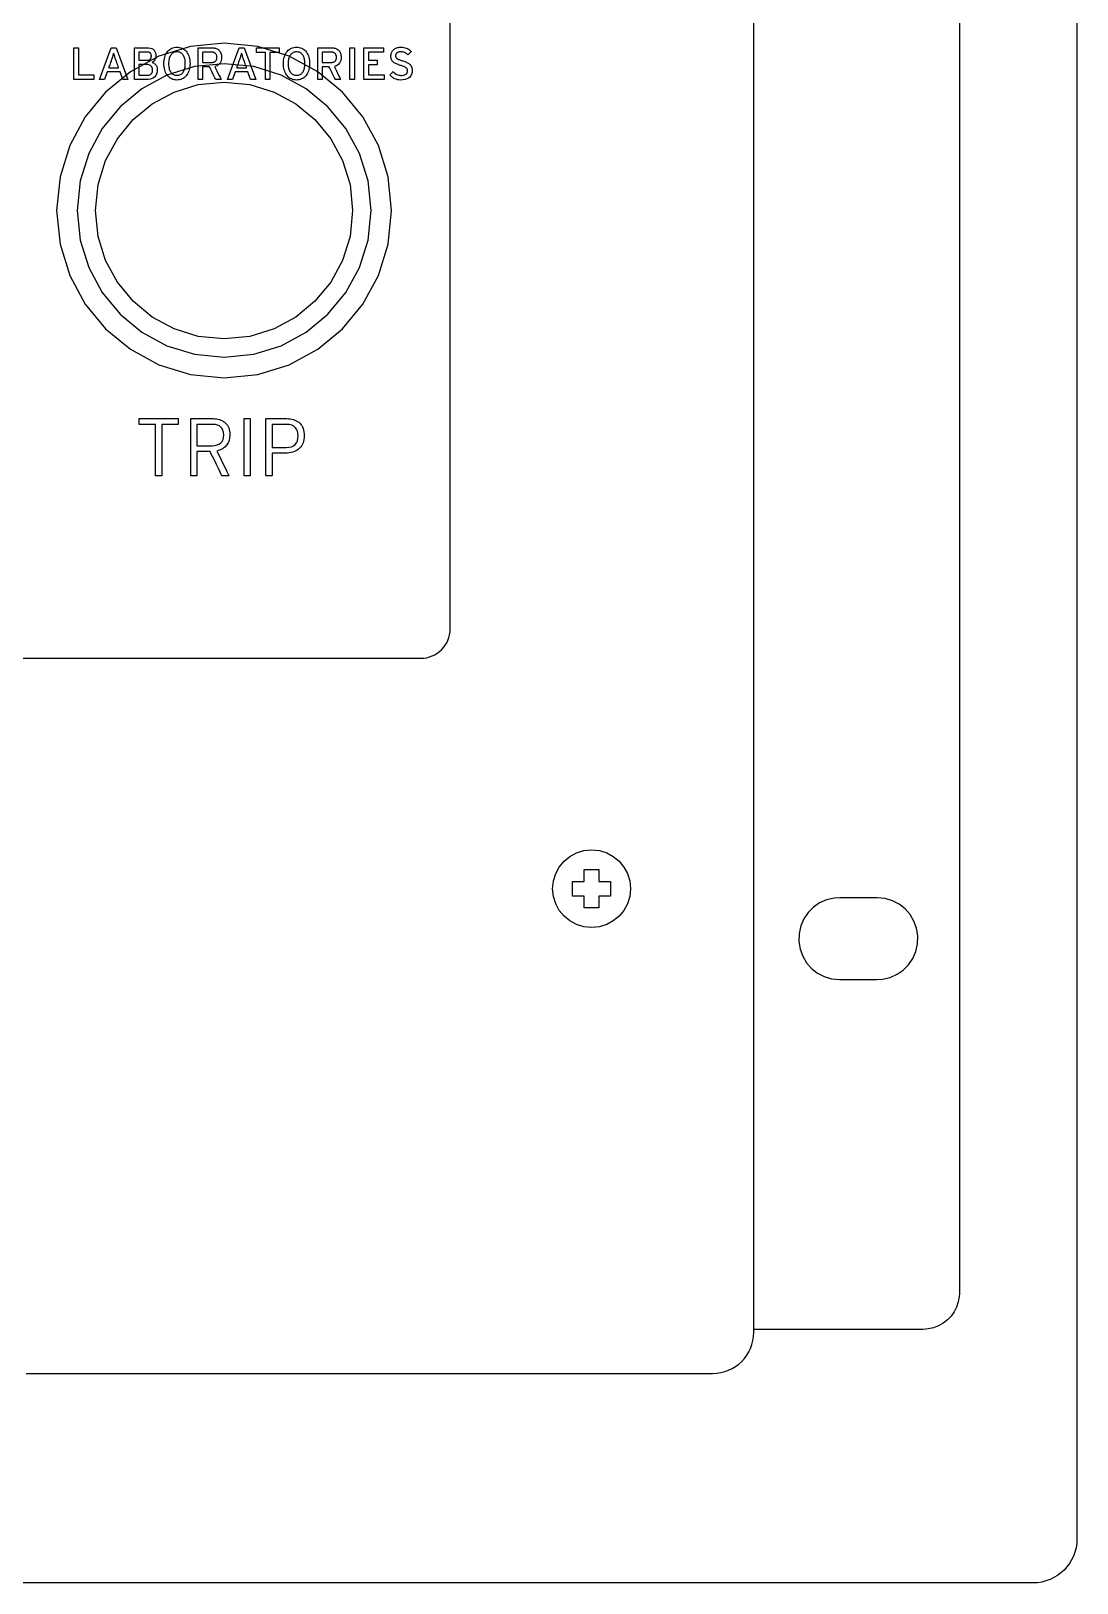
# Model space of a CAD drawing. Extents: x 1 to 47.7, y 0.2 to 35.
# Drawn here: x 18.44 to 22, y 5.85 to 11.14 of the extents above; entities that cross this region are included whole.
import ezdxf

# ---------------------------------------------------------------- set-up
doc = ezdxf.new("R2010")
doc.units = 0
doc.header["$MEASUREMENT"] = 0
for name, color, linetype in [('3_1__HORIZONTAL_RACK_MOUNT', 7, 'CONTINUOUS'), ('3_2__HORIZONTAL_PANEL_MOUN', 7, 'CONTINUOUS'), ('4_1__5U__UP_TO_TWO_IO_BOAR', 7, 'CONTINUOUS'), ('5_1___24__TARGET_LEDS___12', 7, 'CONTINUOUS'), ('8_0_____DWG', 7, 'CONTINUOUS')]:
    doc.layers.add(name, color=color, linetype=linetype)

msp = doc.modelspace()

# ---------------------------------------------------------------- linework, layer by layer
at = {"layer": '3_1__HORIZONTAL_RACK_MOUNT'}
for points in [[(18.4242, 6.5636), (18.4957, 6.5636), (18.5664, 6.5636), (18.6362, 6.5636), (18.7052, 6.5636), (18.7732, 6.5636), (18.8403, 6.5636), (18.9065, 6.5636), (18.9717, 6.5636), (19.036, 6.5636), (19.0993, 6.5636), (19.1616, 6.5636), (19.223, 6.5636), (19.2833, 6.5636), (19.3426, 6.5636), (19.4009, 6.5636), (19.4582, 6.5636), (19.5144, 6.5636), (19.5695, 6.5636), (19.6236, 6.5636), (19.6766, 6.5636), (19.7284, 6.5636), (19.7792, 6.5636), (19.8288, 6.5636), (19.8773, 6.5636), (19.9246, 6.5636), (19.9708, 6.5636), (20.0158, 6.5636), (20.0596, 6.5636), (20.1022, 6.5636), (20.1436, 6.5636), (20.1837, 6.5636), (20.2227, 6.5636), (20.2603, 6.5636), (20.2967, 6.5636), (20.3319, 6.5636), (20.3657, 6.5636), (20.3983, 6.5636), (20.4295, 6.5636), (20.4594, 6.5636), (20.488, 6.5636), (20.5152, 6.5636), (20.541, 6.5636), (20.5655, 6.5636), (20.5886, 6.5636), (20.6103, 6.5636), (20.6306, 6.5636), (20.6494, 6.5636), (20.6668, 6.5636), (20.6828, 6.5636), (20.6973, 6.5636), (20.7103, 6.5636), (20.7219, 6.5636), (20.7319, 6.5636), (20.7404, 6.5636), (20.7475, 6.5636), (20.7529, 6.5636), (20.7569, 6.5636), (20.7592, 6.5636), (20.76, 6.5636), (20.76, 6.5636), (20.7743, 6.5643), (20.7882, 6.5664), (20.8016, 6.5699), (20.8145, 6.5746), (20.8267, 6.5805), (20.8383, 6.5875), (20.849, 6.5955), (20.859, 6.6046), (20.868, 6.6145), (20.8761, 6.6253), (20.8831, 6.6368), (20.889, 6.6491), (20.8937, 6.6619), (20.8972, 6.6753), (20.8993, 6.6892), (20.9, 6.7035), (20.9, 6.7039), (20.9, 6.7051), (20.9, 6.707), (20.9, 6.7097), (20.9, 6.7131), (20.9, 6.7172), (20.9, 6.7221), (20.9, 6.7278), (20.9, 6.7341), (20.9, 6.7412), (20.9, 6.749), (20.9, 6.7574), (20.9, 6.7666), (20.9, 6.7765), (20.9, 6.7871), (20.9, 6.7983), (20.9, 6.8103), (20.9, 6.8229), (20.9, 6.8361), (20.9, 6.85), (20.9, 6.8646), (20.9, 6.8798), (20.9, 6.8957), (20.9, 6.9122), (20.9, 6.9293), (20.9, 6.947), (20.9, 6.9654), (20.9, 6.9844), (20.9, 7.0039), (20.9, 7.0241), (20.9, 7.0449), (20.9, 7.0662), (20.9, 7.0881), (20.9, 7.1106), (20.9, 7.1337), (20.9, 7.1573), (20.9, 7.1815), (20.9, 7.2062), (20.9, 7.2573), (20.9, 7.3105), (20.9, 7.3658), (20.9, 7.4231), (20.9, 7.4824), (20.9, 7.5437), (20.9, 7.6068), (20.9, 7.6717), (20.9, 7.7385), (20.9, 7.8069), (20.9, 7.8771), (20.9, 7.9489), (20.9, 8.0223), (20.9, 8.0972), (20.9, 8.1737), (20.9, 8.2516), (20.9, 8.3309), (20.9, 8.4115), (20.9, 8.4935), (20.9, 8.5767), (20.9, 8.6611), (20.9, 8.7466), (20.9, 8.8333), (20.9, 8.9211), (20.9, 9.0098), (20.9, 9.0996), (20.9, 9.1902), (20.9, 9.2817), (20.9, 9.374), (20.9, 9.4671), (20.9, 9.561), (20.9, 9.6555), (20.9, 9.7506), (20.9, 9.9426), (20.9, 10.1364), (20.9, 10.3319), (20.9, 10.5285), (20.9, 10.9236), (20.9, 11.3187)], [(21.6, 11.2106), (21.6, 10.9236), (21.6, 10.6365), (21.6, 10.3508), (21.6, 10.0676), (21.6, 9.7881), (21.6, 9.6502), (21.6, 9.5137), (21.6, 9.3788), (21.6, 9.2456), (21.6, 9.1144), (21.6, 8.9851), (21.6, 8.8581), (21.6, 8.7335), (21.6, 8.6113), (21.6, 8.4919), (21.6, 8.3753), (21.6, 8.2617), (21.6, 8.1512), (21.6, 8.0441), (21.6, 7.9404), (21.6, 7.8404), (21.6, 7.7441), (21.6, 7.6518), (21.6, 7.5636), (21.6, 7.4796), (21.6, 7.4393), (21.6, 7.4001), (21.6, 7.3621), (21.6, 7.3252), (21.6, 7.2894), (21.6, 7.2549), (21.6, 7.2217), (21.6, 7.1896), (21.6, 7.1588), (21.6, 7.1293), (21.6, 7.1011), (21.6, 7.0743), (21.6, 7.0487), (21.6, 7.0245), (21.6, 7.0018), (21.6, 6.9804), (21.6, 6.9604), (21.6, 6.9419), (21.6, 6.9248), (21.6, 6.9092), (21.6, 6.8951), (21.6, 6.8825), (21.6, 6.8715), (21.6, 6.862), (21.6, 6.8541), (21.6, 6.8478), (21.6, 6.8431), (21.6, 6.84), (21.6, 6.8353), (21.5994, 6.8258), (21.5961, 6.8073), (21.5902, 6.7899), (21.5819, 6.7737), (21.5715, 6.759), (21.5591, 6.746), (21.5449, 6.7349), (21.5292, 6.7259), (21.5122, 6.7192), (21.4941, 6.715), (21.475, 6.7136), (21.475, 6.7136), (21.4741, 6.7136), (21.4713, 6.7136), (21.4669, 6.7136), (21.4608, 6.7136), (21.4532, 6.7136), (21.4441, 6.7136), (21.4337, 6.7136), (21.422, 6.7136), (21.3951, 6.7136), (21.3642, 6.7136), (21.3299, 6.7136), (21.2931, 6.7136), (21.2544, 6.7136), (21.2144, 6.7136), (21.1339, 6.7136), (21.0947, 6.7136), (21.0571, 6.7136), (21.022, 6.7136), (20.9899, 6.7136), (20.9616, 6.7136), (20.949, 6.7136), (20.9378, 6.7136), (20.9278, 6.7136), (20.9192, 6.7136), (20.912, 6.7136), (20.9065, 6.7136), (20.9026, 6.7136), (20.9004, 6.7136), (20.9001, 6.7136), (20.9, 6.7137), (20.9, 6.7151), (20.9, 6.7182), (20.9, 6.7231), (20.9, 6.7296), (20.9, 6.7377), (20.9, 6.7475), (20.9, 6.7589), (20.9, 6.7718), (20.9, 6.7863), (20.9, 6.8024), (20.9, 6.82), (20.9, 6.8391), (20.9, 6.8597), (20.9, 6.8817), (20.9, 6.9052), (20.9, 6.9302), (20.9, 6.9565), (20.9, 6.9842), (20.9, 7.0132), (20.9, 7.0436), (20.9, 7.0754), (20.9, 7.1084), (20.9, 7.1427), (20.9, 7.1782), (20.9, 7.215), (20.9, 7.2531), (20.9, 7.2923), (20.9, 7.3327), (20.9, 7.3743), (20.9, 7.4608), (20.9, 7.5517), (20.9, 7.6468), (20.9, 7.746), (20.9, 7.8491), (20.9, 7.956), (20.9, 8.0664), (20.9, 8.1802), (20.9, 8.2973), (20.9, 8.4175), (20.9, 8.5406), (20.9, 8.6664), (20.9, 8.7949), (20.9, 8.9258), (20.9, 9.059), (20.9, 9.1943), (20.9, 9.3315), (20.9, 9.4706), (20.9, 9.6112), (20.9, 9.7534), (20.9, 9.8968), (20.9, 10.0414), (20.9, 10.3333), (20.9, 10.6278), (20.9, 10.9236), (20.9, 11.2194)]]:
    msp.add_lwpolyline(points, dxfattribs=at)
msp.add_lwpolyline([(21.32, 8.1834), (21.3149, 8.1834), (21.3014, 8.1834), (21.2822, 8.1834), (21.2599, 8.1834), (21.2371, 8.1834), (21.2165, 8.1834), (21.2008, 8.1834), (21.1926, 8.1834), (21.1739, 8.1822), (21.1481, 8.1763), (21.1243, 8.1659), (21.1032, 8.1513), (21.0851, 8.1332), (21.0706, 8.1121), (21.0601, 8.0883), (21.0542, 8.0625), (21.0533, 8.0353), (21.0576, 8.0089), (21.0666, 7.9844), (21.0798, 7.9623), (21.0968, 7.9432), (21.117, 7.9274), (21.1399, 7.9155), (21.1651, 7.908), (21.192, 7.9054), (21.1971, 7.9054), (21.2106, 7.9054), (21.2298, 7.9054), (21.2522, 7.9054), (21.275, 7.9054), (21.2955, 7.9054), (21.3112, 7.9054), (21.3194, 7.9054), (21.3381, 7.9066), (21.364, 7.9125), (21.3877, 7.923), (21.4088, 7.9375), (21.4269, 7.9556), (21.4415, 7.9767), (21.4519, 8.0005), (21.4579, 8.0263), (21.4587, 8.0535), (21.4544, 8.0799), (21.4454, 8.1044), (21.4322, 8.1265), (21.4152, 8.1457), (21.3951, 8.1614), (21.3721, 8.1733), (21.3469, 8.1808)], close=True, dxfattribs=at)
at = {"layer": '3_2__HORIZONTAL_PANEL_MOUN'}
msp.add_lwpolyline([(22, 11.3861), (22, 10.925), (22, 10.4639), (22, 10.2345), (22, 10.0064), (22, 9.893), (22, 9.7801), (22, 9.6678), (22, 9.5561), (22, 9.4451), (22, 9.3348), (22, 9.2253), (22, 9.1166), (22, 9.0089), (22, 8.9021), (22, 8.7963), (22, 8.6916), (22, 8.588), (22, 8.4856), (22, 8.3844), (22, 8.2846), (22, 8.186), (22, 8.0889), (22, 7.9933), (22, 7.8992), (22, 7.8067), (22, 7.7157), (22, 7.6265), (22, 7.5391), (22, 7.4534), (22, 7.3696), (22, 7.3284), (22, 7.2877), (22, 7.2475), (22, 7.2078), (22, 7.1686), (22, 7.1299), (22, 7.0918), (22, 7.0541), (22, 7.017), (22, 6.9805), (22, 6.9445), (22, 6.909), (22, 6.8741), (22, 6.8398), (22, 6.8061), (22, 6.7729), (22, 6.7404), (22, 6.7084), (22, 6.677), (22, 6.6463), (22, 6.6162), (22, 6.5867), (22, 6.5578), (22, 6.5296), (22, 6.502), (22, 6.4751), (22, 6.4488), (22, 6.4233), (22, 6.3983), (22, 6.3741), (22, 6.3506), (22, 6.3277), (22, 6.3056), (22, 6.2842), (22, 6.2635), (22, 6.2435), (22, 6.2243), (22, 6.2057), (22, 6.188), (22, 6.171), (22, 6.1547), (22, 6.1393), (22, 6.1246), (22, 6.1106), (22, 6.0975), (22, 6.0852), (22, 6.0736), (22, 6.0629), (22, 6.053), (22, 6.0439), (22, 6.0357), (22, 6.0283), (22, 6.0217), (22, 6.016), (22, 6.0111), (22, 6.0072), (22, 6.004), (22, 6.0018), (22, 6.0005), (22, 6), (22, 6), (21.9992, 5.9847), (21.997, 5.9698), (21.9933, 5.9554), (21.9882, 5.9416), (21.9819, 5.9285), (21.9744, 5.9161), (21.9657, 5.9046), (21.9561, 5.8939), (21.9454, 5.8843), (21.9339, 5.8756), (21.9215, 5.8681), (21.9084, 5.8618), (21.8946, 5.8567), (21.8802, 5.8531), (21.8653, 5.8508), (21.85, 5.85), (21.8491, 5.85), (21.8465, 5.85), (21.842, 5.85), (21.8359, 5.85), (21.828, 5.85), (21.8184, 5.85), (21.8071, 5.85), (21.7941, 5.85), (21.7794, 5.85), (21.7631, 5.85), (21.7451, 5.85), (21.7255, 5.85), (21.7043, 5.85), (21.6814, 5.85), (21.657, 5.85), (21.631, 5.85), (21.6035, 5.85), (21.5743, 5.85), (21.5437, 5.85), (21.5115, 5.85), (21.4779, 5.85), (21.4427, 5.85), (21.4061, 5.85), (21.368, 5.85), (21.3284, 5.85), (21.2874, 5.85), (21.245, 5.85), (21.2012, 5.85), (21.156, 5.85), (21.1094, 5.85), (21.0614, 5.85), (21.0121, 5.85), (20.9615, 5.85), (20.9095, 5.85), (20.8562, 5.85), (20.8016, 5.85), (20.7457, 5.85), (20.6886, 5.85), (20.6302, 5.85), (20.5706, 5.85), (20.5097, 5.85), (20.4476, 5.85), (20.3843, 5.85), (20.3199, 5.85), (20.2542, 5.85), (20.1874, 5.85), (20.1195, 5.85), (20.0504, 5.85), (19.9803, 5.85), (19.909, 5.85), (19.8366, 5.85), (19.7632, 5.85), (19.6887, 5.85), (19.6131, 5.85), (19.5365, 5.85), (19.4589, 5.85), (19.3803, 5.85), (19.3007, 5.85), (19.2201, 5.85), (19.1386, 5.85), (19.0561, 5.85), (18.9727, 5.85), (18.8884, 5.85), (18.8031, 5.85), (18.717, 5.85), (18.63, 5.85), (18.5421, 5.85), (18.4534, 5.85), (18.3638, 5.85)], dxfattribs=at)
at = {"layer": '4_1__5U__UP_TO_TWO_IO_BOAR'}
for points in [[(18.5863, 10.9705), (18.5863, 11.079), (18.6021, 11.079), (18.6021, 10.9864), (18.6545, 10.9864), (18.6545, 10.9705), (18.5863, 10.9705)], [(18.7522, 10.9705), (18.7431, 10.9963), (18.6996, 10.9963), (18.6906, 10.9705), (18.6737, 10.9705), (18.7128, 11.079), (18.73, 11.079), (18.7696, 10.9705), (18.7522, 10.9705)], [(19.1877, 10.9705), (19.1786, 10.9963), (19.1351, 10.9963), (19.1261, 10.9705), (19.1092, 10.9705), (19.1483, 11.079), (19.1656, 11.079), (19.2051, 10.9705), (19.1877, 10.9705)], [(19.2535, 11.0631), (19.2535, 10.9705), (19.2377, 10.9705), (19.2377, 11.0631), (19.2071, 11.0631), (19.2071, 11.079), (19.2842, 11.079), (19.2842, 11.0631), (19.2535, 11.0631)], [(19.5257, 10.9705), (19.5257, 11.079), (19.5414, 11.079), (19.5414, 10.9705), (19.5257, 10.9705)], [(19.5726, 10.9705), (19.5726, 11.079), (19.6404, 11.079), (19.6404, 11.0633), (19.5884, 11.0633), (19.5884, 11.0363), (19.6186, 11.0363), (19.6186, 11.0206), (19.5884, 11.0206), (19.5884, 10.9862), (19.6426, 10.9862), (19.6426, 10.9705), (19.5726, 10.9705)]]:
    msp.add_lwpolyline(points, dxfattribs=at)
for points in [[(18.7294, 11.0358), (18.7282, 11.0394), (18.727, 11.0428), (18.7259, 11.0461), (18.7249, 11.0492), (18.7239, 11.0522), (18.723, 11.055), (18.7221, 11.0577), (18.7213, 11.0603), (18.7206, 11.0588), (18.7198, 11.0562), (18.719, 11.0534), (18.7181, 11.0505), (18.7171, 11.0474), (18.716, 11.0441), (18.7149, 11.0407), (18.7137, 11.0371), (18.7131, 11.0353), (18.7124, 11.0332), (18.7112, 11.0297), (18.7097, 11.0255), (18.7081, 11.021), (18.7066, 11.0167), (18.7054, 11.0133), (18.7047, 11.0112), (18.7048, 11.0108), (18.7072, 11.0108), (18.7115, 11.0108), (18.7171, 11.0108), (18.7232, 11.0108), (18.729, 11.0108), (18.7339, 11.0108), (18.7372, 11.0108), (18.7381, 11.0108), (18.7376, 11.0122), (18.7365, 11.0152), (18.7351, 11.0192), (18.7336, 11.0238), (18.732, 11.0282), (18.7307, 11.0321), (18.7297, 11.0348)], [(18.8699, 11.0038), (18.8693, 10.9965), (18.8677, 10.9901), (18.8652, 10.9845), (18.8618, 10.9799), (18.8574, 10.9763), (18.852, 10.9735), (18.8456, 10.9716), (18.8384, 10.9706), (18.8336, 10.9705), (18.8307, 10.9705), (18.8256, 10.9705), (18.819, 10.9705), (18.8118, 10.9705), (18.8047, 10.9705), (18.7985, 10.9705), (18.7941, 10.9705), (18.7921, 10.9705), (18.7921, 10.9738), (18.7921, 10.984), (18.7921, 10.9993), (18.7921, 11.0174), (18.7921, 11.0363), (18.7921, 11.054), (18.7921, 11.0683), (18.7921, 11.0772), (18.7923, 11.079), (18.7949, 11.079), (18.8, 11.079), (18.8067, 11.079), (18.8142, 11.079), (18.8216, 11.079), (18.8281, 11.079), (18.8329, 11.079), (18.8353, 11.079), (18.8405, 11.0788), (18.8463, 11.0778), (18.8514, 11.076), (18.8557, 11.0735), (18.8593, 11.0702), (18.862, 11.0661), (18.864, 11.0613), (18.8651, 11.0557), (18.8655, 11.0504), (18.8654, 11.0486), (18.8653, 11.0468), (18.865, 11.0451), (18.8646, 11.0435), (18.8641, 11.042), (18.8635, 11.0405), (18.8628, 11.0391), (18.8621, 11.0378), (18.8612, 11.0366), (18.8603, 11.0354), (18.8593, 11.0343), (18.8582, 11.0332), (18.8571, 11.0323), (18.8559, 11.0314), (18.8546, 11.0305), (18.8533, 11.0297), (18.8523, 11.0291), (18.8538, 11.0286), (18.8553, 11.0281), (18.8568, 11.0274), (18.8583, 11.0266), (18.8597, 11.0256), (18.861, 11.0245), (18.8624, 11.0233), (18.8637, 11.022), (18.865, 11.0205), (18.8661, 11.0189), (18.8671, 11.0172), (18.8679, 11.0153), (18.8686, 11.0133), (18.8691, 11.0111), (18.8695, 11.0088), (18.8697, 11.0064)], [(18.8498, 11.05), (18.8497, 11.0514), (18.8496, 11.0527), (18.8494, 11.054), (18.8491, 11.0553), (18.8487, 11.0565), (18.8482, 11.0576), (18.8476, 11.0587), (18.847, 11.0597), (18.8462, 11.0606), (18.8452, 11.0614), (18.8441, 11.0621), (18.8429, 11.0627), (18.8416, 11.0632), (18.8402, 11.0636), (18.8386, 11.0639), (18.837, 11.0641), (18.8352, 11.0642), (18.8341, 11.0642), (18.8312, 11.0642), (18.8271, 11.0642), (18.8223, 11.0642), (18.8174, 11.0642), (18.8128, 11.0642), (18.8093, 11.0642), (18.8072, 11.0642), (18.8069, 11.0639), (18.8069, 11.0619), (18.8069, 11.0583), (18.8069, 11.0538), (18.8069, 11.0489), (18.8069, 11.0441), (18.8069, 11.04), (18.8069, 11.0372), (18.8069, 11.0361), (18.808, 11.0361), (18.8109, 11.0361), (18.815, 11.0361), (18.8198, 11.0361), (18.8248, 11.0361), (18.8293, 11.0361), (18.8328, 11.0361), (18.8349, 11.0361), (18.8356, 11.0361), (18.8366, 11.0361), (18.8374, 11.0362), (18.8383, 11.0363), (18.8391, 11.0365), (18.8398, 11.0366), (18.8406, 11.0368), (18.8413, 11.0371), (18.8419, 11.0374), (18.8426, 11.0377), (18.8432, 11.038), (18.8437, 11.0383), (18.8443, 11.0387), (18.8448, 11.039), (18.8453, 11.0394), (18.8458, 11.0398), (18.8463, 11.0403), (18.8468, 11.0409), (18.8475, 11.0419), (18.8481, 11.0429), (18.8486, 11.044), (18.849, 11.0451), (18.8494, 11.0462), (18.8496, 11.0474), (18.8497, 11.0487)], [(18.9814, 11.0248), (18.9812, 11.019), (18.9807, 11.0135), (18.9798, 11.0083), (18.9787, 11.0034), (18.9772, 10.9987), (18.9754, 10.9943), (18.9733, 10.9902), (18.9708, 10.9864), (18.968, 10.9828), (18.965, 10.9796), (18.9617, 10.9768), (18.9581, 10.9744), (18.9543, 10.9725), (18.9503, 10.9709), (18.946, 10.9698), (18.9415, 10.9691), (18.9367, 10.9688), (18.932, 10.9691), (18.9275, 10.9698), (18.9233, 10.9709), (18.9193, 10.9725), (18.9156, 10.9744), (18.9121, 10.9768), (18.9089, 10.9796), (18.9059, 10.9828), (18.9031, 10.9864), (18.9006, 10.9902), (18.8984, 10.9943), (18.8966, 10.9987), (18.8951, 11.0034), (18.8939, 11.0083), (18.893, 11.0135), (18.8925, 11.019), (18.8923, 11.0248), (18.8925, 11.0306), (18.893, 11.0361), (18.8939, 11.0413), (18.8951, 11.0463), (18.8966, 11.051), (18.8984, 11.0554), (18.9006, 11.0596), (18.9031, 11.0634), (18.9059, 11.067), (18.9089, 11.0702), (18.9121, 11.0729), (18.9156, 11.0753), (18.9193, 11.0772), (18.9233, 11.0787), (18.9275, 11.0798), (18.932, 11.0805), (18.9367, 11.0808), (18.9415, 11.0805), (18.946, 11.0798), (18.9503, 11.0787), (18.9543, 11.0772), (18.9581, 11.0753), (18.9617, 11.0729), (18.965, 11.0702), (18.968, 11.067), (18.9708, 11.0634), (18.9733, 11.0596), (18.9754, 11.0554), (18.9772, 11.051), (18.9787, 11.0463), (18.9798, 11.0413), (18.9807, 11.0361), (18.9812, 11.0306)], [(18.9653, 11.0248), (18.9652, 11.0291), (18.9649, 11.0331), (18.9644, 11.037), (18.9637, 11.0406), (18.9628, 11.0439), (18.9617, 11.0471), (18.9604, 11.05), (18.9589, 11.0528), (18.9572, 11.0552), (18.9553, 11.0574), (18.9533, 11.0593), (18.951, 11.0609), (18.9485, 11.0622), (18.9459, 11.0632), (18.943, 11.064), (18.94, 11.0644), (18.9367, 11.0646), (18.9336, 11.0644), (18.9306, 11.064), (18.9278, 11.0632), (18.9252, 11.0622), (18.9228, 11.0609), (18.9205, 11.0593), (18.9185, 11.0574), (18.9166, 11.0552), (18.9148, 11.0528), (18.9133, 11.05), (18.912, 11.0471), (18.9109, 11.0439), (18.91, 11.0406), (18.9093, 11.037), (18.9088, 11.0331), (18.9084, 11.0291), (18.9083, 11.0248), (18.9084, 11.0206), (18.9088, 11.0166), (18.9093, 11.0128), (18.91, 11.0093), (18.9109, 11.0059), (18.912, 11.0028), (18.9133, 10.9999), (18.9148, 10.9972), (18.9166, 10.9946), (18.9185, 10.9924), (18.9205, 10.9904), (18.9228, 10.9887), (18.9252, 10.9874), (18.9278, 10.9863), (18.9306, 10.9856), (18.9336, 10.9851), (18.9367, 10.985), (18.94, 10.9851), (18.943, 10.9856), (18.9459, 10.9863), (18.9485, 10.9874), (18.951, 10.9887), (18.9533, 10.9904), (18.9553, 10.9924), (18.9572, 10.9946), (18.9589, 10.9972), (18.9604, 10.9999), (18.9617, 11.0028), (18.9628, 11.0059), (18.9637, 11.0093), (18.9644, 11.0128), (18.9649, 11.0166), (18.9652, 11.0206)], [(19.0887, 11.0466), (19.0883, 11.0408), (19.0873, 11.0356), (19.0857, 11.031), (19.0835, 11.0268), (19.0808, 11.0233), (19.0774, 11.0202), (19.0734, 11.0177), (19.0688, 11.0158), (19.0657, 11.0146), (19.067, 11.0119), (19.0695, 11.0067), (19.0728, 10.9999), (19.0765, 10.9923), (19.0801, 10.9848), (19.0834, 10.9781), (19.0858, 10.9731), (19.087, 10.9706), (19.0867, 10.9705), (19.0852, 10.9705), (19.0827, 10.9705), (19.0798, 10.9705), (19.0767, 10.9705), (19.0737, 10.9705), (19.0711, 10.9705), (19.0694, 10.9705), (19.0689, 10.9705), (19.0679, 10.9724), (19.0658, 10.9768), (19.0628, 10.9831), (19.0593, 10.9903), (19.0557, 10.9977), (19.0524, 11.0045), (19.0498, 11.0098), (19.0483, 11.013), (19.0478, 11.0135), (19.0462, 11.0135), (19.0434, 11.0135), (19.0397, 11.0135), (19.0356, 11.0135), (19.0316, 11.0135), (19.0281, 11.0135), (19.0255, 11.0135), (19.0243, 11.0135), (19.0243, 11.0124), (19.0243, 11.0085), (19.0243, 11.0027), (19.0243, 10.9957), (19.0243, 10.9883), (19.0243, 10.9812), (19.0243, 10.9754), (19.0243, 10.9716), (19.0243, 10.9705), (19.0235, 10.9705), (19.0218, 10.9705), (19.0195, 10.9705), (19.0169, 10.9705), (19.0143, 10.9705), (19.0119, 10.9705), (19.01, 10.9705), (19.009, 10.9705), (19.0088, 10.9717), (19.0088, 10.9797), (19.0088, 10.9932), (19.0088, 11.0104), (19.0088, 11.0291), (19.0088, 11.0473), (19.0088, 11.063), (19.0088, 11.0743), (19.0088, 11.079), (19.0103, 11.079), (19.0146, 11.079), (19.021, 11.079), (19.0286, 11.079), (19.0366, 11.079), (19.0441, 11.079), (19.0501, 11.079), (19.054, 11.079), (19.0558, 11.079), (19.0591, 11.0789), (19.0621, 11.0785), (19.0651, 11.0779), (19.0679, 11.0772), (19.0706, 11.0762), (19.0732, 11.075), (19.0757, 11.0736), (19.078, 11.072), (19.0802, 11.0701), (19.0822, 11.068), (19.0839, 11.0657), (19.0853, 11.0631), (19.0865, 11.0603), (19.0875, 11.0572), (19.0881, 11.0539), (19.0886, 11.0504)], [(19.0728, 11.0461), (19.0727, 11.0482), (19.0725, 11.05), (19.0722, 11.0518), (19.0717, 11.0534), (19.0711, 11.055), (19.0703, 11.0563), (19.0695, 11.0576), (19.0685, 11.0588), (19.0673, 11.0598), (19.0661, 11.0607), (19.0648, 11.0616), (19.0633, 11.0622), (19.0618, 11.0628), (19.0602, 11.0632), (19.0584, 11.0635), (19.0566, 11.0637), (19.0549, 11.0638), (19.0534, 11.0638), (19.05, 11.0638), (19.0453, 11.0638), (19.04, 11.0638), (19.0346, 11.0638), (19.0298, 11.0638), (19.0262, 11.0638), (19.0244, 11.0638), (19.0243, 11.063), (19.0243, 11.06), (19.0243, 11.0552), (19.0243, 11.0494), (19.0243, 11.0431), (19.0243, 11.0373), (19.0243, 11.0325), (19.0243, 11.0295), (19.0244, 11.0287), (19.0262, 11.0287), (19.0298, 11.0287), (19.0346, 11.0287), (19.04, 11.0287), (19.0453, 11.0287), (19.05, 11.0287), (19.0534, 11.0287), (19.0549, 11.0287), (19.0566, 11.0288), (19.0584, 11.029), (19.0601, 11.0292), (19.0617, 11.0297), (19.0632, 11.0302), (19.0646, 11.0308), (19.066, 11.0316), (19.0672, 11.0325), (19.0683, 11.0335), (19.0694, 11.0347), (19.0703, 11.0359), (19.071, 11.0373), (19.0716, 11.0388), (19.0721, 11.0404), (19.0725, 11.0422), (19.0727, 11.0441)], [(19.1649, 11.0358), (19.1637, 11.0394), (19.1625, 11.0428), (19.1615, 11.0461), (19.1604, 11.0492), (19.1594, 11.0522), (19.1585, 11.055), (19.1577, 11.0577), (19.1569, 11.0603), (19.1562, 11.0588), (19.1554, 11.0562), (19.1545, 11.0534), (19.1536, 11.0505), (19.1526, 11.0474), (19.1516, 11.0441), (19.1505, 11.0407), (19.1493, 11.0371), (19.1486, 11.0353), (19.1479, 11.0332), (19.1467, 11.0297), (19.1452, 11.0255), (19.1437, 11.021), (19.1422, 11.0167), (19.141, 11.0133), (19.1403, 11.0112), (19.1404, 11.0108), (19.1427, 11.0108), (19.1471, 11.0108), (19.1526, 11.0108), (19.1587, 11.0108), (19.1646, 11.0108), (19.1695, 11.0108), (19.1727, 11.0108), (19.1736, 11.0108), (19.1731, 11.0122), (19.1721, 11.0152), (19.1707, 11.0192), (19.1691, 11.0238), (19.1675, 11.0282), (19.1662, 11.0321), (19.1653, 11.0348)], [(19.3884, 11.0248), (19.3882, 11.019), (19.3876, 11.0135), (19.3868, 11.0083), (19.3856, 11.0034), (19.3842, 10.9987), (19.3824, 10.9943), (19.3802, 10.9902), (19.3778, 10.9864), (19.375, 10.9828), (19.372, 10.9796), (19.3687, 10.9768), (19.3651, 10.9744), (19.3613, 10.9725), (19.3573, 10.9709), (19.353, 10.9698), (19.3485, 10.9691), (19.3437, 10.9688), (19.339, 10.9691), (19.3345, 10.9698), (19.3303, 10.9709), (19.3263, 10.9725), (19.3226, 10.9744), (19.3191, 10.9768), (19.3159, 10.9796), (19.3129, 10.9828), (19.3101, 10.9864), (19.3076, 10.9902), (19.3054, 10.9943), (19.3036, 10.9987), (19.3021, 11.0034), (19.3009, 11.0083), (19.3, 11.0135), (19.2995, 11.019), (19.2993, 11.0248), (19.2995, 11.0306), (19.3, 11.0361), (19.3009, 11.0413), (19.3021, 11.0463), (19.3036, 11.051), (19.3054, 11.0554), (19.3076, 11.0596), (19.3101, 11.0634), (19.3129, 11.067), (19.3159, 11.0702), (19.3191, 11.0729), (19.3226, 11.0753), (19.3263, 11.0772), (19.3303, 11.0787), (19.3345, 11.0798), (19.339, 11.0805), (19.3437, 11.0808), (19.3485, 11.0805), (19.353, 11.0798), (19.3573, 11.0787), (19.3613, 11.0772), (19.3651, 11.0753), (19.3687, 11.0729), (19.372, 11.0702), (19.375, 11.067), (19.3778, 11.0634), (19.3802, 11.0596), (19.3824, 11.0554), (19.3842, 11.051), (19.3856, 11.0463), (19.3868, 11.0413), (19.3876, 11.0361), (19.3882, 11.0306)], [(19.3723, 11.0248), (19.3722, 11.0291), (19.3719, 11.0331), (19.3714, 11.037), (19.3707, 11.0406), (19.3698, 11.0439), (19.3687, 11.0471), (19.3674, 11.05), (19.3659, 11.0528), (19.3642, 11.0552), (19.3623, 11.0574), (19.3602, 11.0593), (19.358, 11.0609), (19.3555, 11.0622), (19.3528, 11.0632), (19.35, 11.064), (19.347, 11.0644), (19.3437, 11.0646), (19.3406, 11.0644), (19.3376, 11.064), (19.3348, 11.0632), (19.3322, 11.0622), (19.3298, 11.0609), (19.3275, 11.0593), (19.3254, 11.0574), (19.3235, 11.0552), (19.3218, 11.0528), (19.3203, 11.05), (19.319, 11.0471), (19.3179, 11.0439), (19.317, 11.0406), (19.3162, 11.037), (19.3157, 11.0331), (19.3154, 11.0291), (19.3153, 11.0248), (19.3154, 11.0206), (19.3157, 11.0166), (19.3162, 11.0128), (19.317, 11.0093), (19.3179, 11.0059), (19.319, 11.0028), (19.3203, 10.9999), (19.3218, 10.9972), (19.3235, 10.9946), (19.3254, 10.9924), (19.3275, 10.9904), (19.3298, 10.9887), (19.3322, 10.9874), (19.3348, 10.9863), (19.3376, 10.9856), (19.3406, 10.9851), (19.3437, 10.985), (19.347, 10.9851), (19.35, 10.9856), (19.3528, 10.9863), (19.3555, 10.9874), (19.358, 10.9887), (19.3602, 10.9904), (19.3623, 10.9924), (19.3642, 10.9946), (19.3659, 10.9972), (19.3674, 10.9999), (19.3687, 11.0028), (19.3698, 11.0059), (19.3707, 11.0093), (19.3714, 11.0128), (19.3719, 11.0166), (19.3722, 11.0206)], [(19.4957, 11.0466), (19.4953, 11.0408), (19.4943, 11.0356), (19.4927, 11.031), (19.4905, 11.0268), (19.4877, 11.0233), (19.4844, 11.0202), (19.4804, 11.0177), (19.4758, 11.0158), (19.4727, 11.0146), (19.474, 11.0119), (19.4765, 11.0067), (19.4798, 10.9999), (19.4835, 10.9923), (19.4871, 10.9848), (19.4904, 10.9781), (19.4928, 10.9731), (19.494, 10.9706), (19.4937, 10.9705), (19.4921, 10.9705), (19.4897, 10.9705), (19.4868, 10.9705), (19.4837, 10.9705), (19.4807, 10.9705), (19.4781, 10.9705), (19.4764, 10.9705), (19.4758, 10.9705), (19.4749, 10.9724), (19.4728, 10.9768), (19.4698, 10.9831), (19.4663, 10.9903), (19.4627, 10.9977), (19.4594, 11.0045), (19.4568, 11.0098), (19.4553, 11.013), (19.4548, 11.0135), (19.4532, 11.0135), (19.4504, 11.0135), (19.4467, 11.0135), (19.4426, 11.0135), (19.4386, 11.0135), (19.435, 11.0135), (19.4325, 11.0135), (19.4313, 11.0135), (19.4313, 11.0124), (19.4313, 11.0085), (19.4313, 11.0027), (19.4313, 10.9957), (19.4313, 10.9883), (19.4313, 10.9812), (19.4313, 10.9754), (19.4313, 10.9716), (19.4312, 10.9705), (19.4305, 10.9705), (19.4288, 10.9705), (19.4265, 10.9705), (19.4239, 10.9705), (19.4213, 10.9705), (19.4189, 10.9705), (19.417, 10.9705), (19.4159, 10.9705), (19.4158, 10.9717), (19.4158, 10.9797), (19.4158, 10.9932), (19.4158, 11.0104), (19.4158, 11.0291), (19.4158, 11.0473), (19.4158, 11.063), (19.4158, 11.0743), (19.4158, 11.079), (19.4172, 11.079), (19.4216, 11.079), (19.428, 11.079), (19.4356, 11.079), (19.4436, 11.079), (19.451, 11.079), (19.4571, 11.079), (19.461, 11.079), (19.4628, 11.079), (19.466, 11.0789), (19.4691, 11.0785), (19.4721, 11.0779), (19.4749, 11.0772), (19.4776, 11.0762), (19.4802, 11.075), (19.4827, 11.0736), (19.485, 11.072), (19.4872, 11.0701), (19.4892, 11.068), (19.4909, 11.0657), (19.4923, 11.0631), (19.4935, 11.0603), (19.4945, 11.0572), (19.4951, 11.0539), (19.4956, 11.0504)], [(19.4798, 11.0461), (19.4797, 11.0482), (19.4795, 11.05), (19.4791, 11.0518), (19.4787, 11.0534), (19.4781, 11.055), (19.4773, 11.0563), (19.4764, 11.0576), (19.4755, 11.0588), (19.4743, 11.0598), (19.4731, 11.0607), (19.4718, 11.0616), (19.4703, 11.0622), (19.4688, 11.0628), (19.4671, 11.0632), (19.4654, 11.0635), (19.4636, 11.0637), (19.4619, 11.0638), (19.4604, 11.0638), (19.457, 11.0638), (19.4523, 11.0638), (19.447, 11.0638), (19.4416, 11.0638), (19.4368, 11.0638), (19.4332, 11.0638), (19.4314, 11.0638), (19.4313, 11.063), (19.4313, 11.06), (19.4313, 11.0552), (19.4313, 11.0494), (19.4313, 11.0431), (19.4313, 11.0373), (19.4313, 11.0325), (19.4313, 11.0295), (19.4314, 11.0287), (19.4332, 11.0287), (19.4368, 11.0287), (19.4416, 11.0287), (19.447, 11.0287), (19.4523, 11.0287), (19.457, 11.0287), (19.4604, 11.0287), (19.4619, 11.0287), (19.4635, 11.0288), (19.4653, 11.029), (19.4671, 11.0292), (19.4687, 11.0297), (19.4702, 11.0302), (19.4716, 11.0308), (19.4729, 11.0316), (19.4742, 11.0325), (19.4753, 11.0335), (19.4763, 11.0347), (19.4772, 11.0359), (19.478, 11.0373), (19.4786, 11.0388), (19.4791, 11.0404), (19.4795, 11.0422), (19.4797, 11.0441)], [(19.7376, 11.0017), (19.7372, 10.9948), (19.7357, 10.9888), (19.7332, 10.9835), (19.7297, 10.9791), (19.7252, 10.9754), (19.7197, 10.9725), (19.7131, 10.9705), (19.7056, 10.9692), (19.6977, 10.9688), (19.6925, 10.9692), (19.6876, 10.97), (19.6829, 10.9713), (19.6785, 10.973), (19.6743, 10.9751), (19.6704, 10.9776), (19.6667, 10.9806), (19.6632, 10.984), (19.6613, 10.9864), (19.662, 10.987), (19.6633, 10.9883), (19.665, 10.99), (19.6669, 10.9919), (19.6688, 10.9938), (19.6705, 10.9955), (19.6718, 10.9968), (19.6725, 10.9975), (19.6741, 10.996), (19.6768, 10.9934), (19.6797, 10.9912), (19.6826, 10.9893), (19.6857, 10.9877), (19.6889, 10.9865), (19.6922, 10.9856), (19.6956, 10.985), (19.6991, 10.9847), (19.7035, 10.9848), (19.7078, 10.9853), (19.7115, 10.9862), (19.7146, 10.9876), (19.7171, 10.9893), (19.7191, 10.9914), (19.7206, 10.994), (19.7214, 10.997), (19.7217, 11.0003), (19.7217, 11.0018), (19.7215, 11.0032), (19.7212, 11.0044), (19.7207, 11.0056), (19.7201, 11.0068), (19.7194, 11.0079), (19.7185, 11.0089), (19.7175, 11.0099), (19.7164, 11.0109), (19.715, 11.0118), (19.7135, 11.0127), (19.7117, 11.0136), (19.7098, 11.0145), (19.7076, 11.0154), (19.7052, 11.0163), (19.7027, 11.0171), (19.6999, 11.018), (19.6967, 11.0189), (19.6931, 11.02), (19.6898, 11.0212), (19.6866, 11.0224), (19.6837, 11.0236), (19.681, 11.025), (19.6785, 11.0263), (19.6763, 11.0278), (19.6742, 11.0293), (19.6723, 11.0308), (19.6707, 11.0325), (19.6692, 11.0343), (19.668, 11.0364), (19.667, 11.0387), (19.6662, 11.0411), (19.6656, 11.0438), (19.6652, 11.0466), (19.6651, 11.0496), (19.6652, 11.0528), (19.6655, 11.0559), (19.6661, 11.0587), (19.6669, 11.0615), (19.6681, 11.064), (19.6694, 11.0664), (19.671, 11.0687), (19.6729, 11.0708), (19.675, 11.0727), (19.6773, 11.0744), (19.6797, 11.0759), (19.6822, 11.0772), (19.6848, 11.0783), (19.6876, 11.0792), (19.6905, 11.0799), (19.6936, 11.0804), (19.6968, 11.0807), (19.7002, 11.0808), (19.7048, 11.0805), (19.7093, 11.0799), (19.7135, 11.0789), (19.7176, 11.0775), (19.7214, 11.0758), (19.7251, 11.0737), (19.7286, 11.0712), (19.7319, 11.0683), (19.7341, 11.066), (19.7335, 11.0654), (19.7323, 11.0641), (19.7307, 11.0624), (19.7288, 11.0605), (19.7269, 11.0586), (19.7252, 11.0568), (19.7239, 11.0554), (19.7231, 11.0546), (19.722, 11.0556), (19.7197, 11.0577), (19.7173, 11.0595), (19.7147, 11.0611), (19.712, 11.0624), (19.7091, 11.0634), (19.7061, 11.0642), (19.7029, 11.0646), (19.6996, 11.0649), (19.6971, 11.0648), (19.6952, 11.0647), (19.6934, 11.0645), (19.6917, 11.0641), (19.6902, 11.0637), (19.6888, 11.0632), (19.6875, 11.0626), (19.6863, 11.0619), (19.6853, 11.0611), (19.6844, 11.0603), (19.6836, 11.0593), (19.6829, 11.0583), (19.6823, 11.0573), (19.6818, 11.0562), (19.6814, 11.055), (19.6812, 11.0538), (19.681, 11.0526), (19.681, 11.0513), (19.681, 11.0507), (19.681, 11.0501), (19.6811, 11.0495), (19.6812, 11.049), (19.6813, 11.0484), (19.6814, 11.0479), (19.6816, 11.0474), (19.6818, 11.0469), (19.682, 11.0464), (19.6823, 11.0459), (19.6826, 11.0454), (19.683, 11.0449), (19.6834, 11.0444), (19.6838, 11.0439), (19.6843, 11.0434), (19.6848, 11.0429), (19.6854, 11.0425), (19.6862, 11.0418), (19.6876, 11.041), (19.6891, 11.0401), (19.6909, 11.0393), (19.6928, 11.0384), (19.695, 11.0375), (19.6974, 11.0366), (19.7, 11.0357), (19.7028, 11.0348), (19.7061, 11.0338), (19.7095, 11.0327), (19.7127, 11.0315), (19.7157, 11.0303), (19.7186, 11.029), (19.7213, 11.0277), (19.7237, 11.0262), (19.7261, 11.0248), (19.7282, 11.0232), (19.7301, 11.0216), (19.7319, 11.0197), (19.7334, 11.0177), (19.7346, 11.0155), (19.7357, 11.0131), (19.7365, 11.0105), (19.7371, 11.0078), (19.7375, 11.0048)], [(18.8541, 11.0033), (18.8538, 11.0074), (18.8529, 11.0109), (18.8515, 11.0139), (18.8496, 11.0164), (18.8472, 11.0184), (18.8443, 11.0199), (18.8409, 11.0209), (18.8369, 11.0214), (18.835, 11.0214), (18.8325, 11.0214), (18.8286, 11.0214), (18.8238, 11.0214), (18.8187, 11.0214), (18.8138, 11.0214), (18.8099, 11.0214), (18.8075, 11.0214), (18.8069, 11.0212), (18.8069, 11.0189), (18.8069, 11.0145), (18.8069, 11.0087), (18.8069, 11.0023), (18.8069, 10.996), (18.8069, 10.9906), (18.8069, 10.9868), (18.8069, 10.9853), (18.8081, 10.9853), (18.811, 10.9853), (18.8152, 10.9853), (18.8201, 10.9853), (18.8251, 10.9853), (18.8297, 10.9853), (18.8331, 10.9853), (18.8349, 10.9853), (18.8367, 10.9854), (18.839, 10.9855), (18.8411, 10.9859), (18.8431, 10.9863), (18.8449, 10.9869), (18.8465, 10.9877), (18.8479, 10.9886), (18.8492, 10.9897), (18.8502, 10.9908), (18.8511, 10.9921), (18.8519, 10.9934), (18.8526, 10.9948), (18.8531, 10.9963), (18.8535, 10.998), (18.8538, 10.9997), (18.854, 11.0015)]]:
    msp.add_lwpolyline(points, close=True, dxfattribs=at)
at = {"layer": '5_1___24__TARGET_LEDS___12'}
for points in [[(18.4012, 8.9994), (18.4513, 8.9994), (18.5007, 8.9994), (18.5493, 8.9994), (18.5971, 8.9994), (18.6441, 8.9994), (18.6903, 8.9994), (18.7357, 8.9994), (18.7802, 8.9994), (18.8239, 8.9994), (18.8667, 8.9994), (18.9087, 8.9994), (18.9497, 8.9994), (18.99, 8.9994), (19.0293, 8.9994), (19.0677, 8.9994), (19.1052, 8.9994), (19.1418, 8.9994), (19.1774, 8.9994), (19.2121, 8.9994), (19.2458, 8.9994), (19.2786, 8.9994), (19.3105, 8.9994), (19.3413, 8.9994), (19.3711, 8.9994), (19.4, 8.9994), (19.4278, 8.9994), (19.4546, 8.9994), (19.4804, 8.9994), (19.5051, 8.9994), (19.5288, 8.9994), (19.5515, 8.9994), (19.573, 8.9994), (19.5935, 8.9994), (19.6129, 8.9994), (19.6312, 8.9994), (19.6484, 8.9994), (19.6644, 8.9994), (19.6794, 8.9994), (19.6932, 8.9994), (19.7058, 8.9994), (19.7173, 8.9994), (19.7276, 8.9994), (19.7368, 8.9994), (19.7447, 8.9994), (19.7515, 8.9994), (19.757, 8.9994), (19.7614, 8.9994), (19.7645, 8.9994), (19.7664, 8.9994), (19.767, 8.9994), (19.7772, 8.9999), (19.7871, 9.0014), (19.7967, 9.0039), (19.8059, 9.0072), (19.8146, 9.0115), (19.8229, 9.0165), (19.8305, 9.0222), (19.8377, 9.0287), (19.8441, 9.0358), (19.8499, 9.0435), (19.8549, 9.0518), (19.8591, 9.0605), (19.8625, 9.0697), (19.8649, 9.0793), (19.8664, 9.0892), (19.867, 9.0994), (19.867, 9.1003), (19.867, 9.1032), (19.867, 9.1079), (19.867, 9.1145), (19.867, 9.1229), (19.867, 9.1331), (19.867, 9.145), (19.867, 9.1586), (19.867, 9.174), (19.867, 9.1909), (19.867, 9.2096), (19.867, 9.2298), (19.867, 9.2516), (19.867, 9.2749), (19.867, 9.2997), (19.867, 9.3261), (19.867, 9.3538), (19.867, 9.383), (19.867, 9.4136), (19.867, 9.4455), (19.867, 9.4788), (19.867, 9.5133), (19.867, 9.5491), (19.867, 9.5862), (19.867, 9.6245), (19.867, 9.6639), (19.867, 9.7045), (19.867, 9.7462), (19.867, 9.789), (19.867, 9.8329), (19.867, 9.8777), (19.867, 9.9236), (19.867, 9.9705), (19.867, 10.0182), (19.867, 10.0669), (19.867, 10.1165), (19.867, 10.1669), (19.867, 10.2181), (19.867, 10.2701), (19.867, 10.3229), (19.867, 10.3763), (19.867, 10.4305), (19.867, 10.5408), (19.867, 10.6536), (19.867, 10.7685), (19.867, 10.8853), (19.867, 11.0038), (19.867, 11.1238), (19.867, 11.245)], [(18.8851, 9.7961), (18.8851, 9.6213), (18.8642, 9.6213), (18.8642, 9.7961), (18.8088, 9.7961), (18.8088, 9.8156), (18.9406, 9.8156), (18.9406, 9.7961), (18.8851, 9.7961)], [(19.1655, 9.6213), (19.1655, 9.8156), (19.1863, 9.8156), (19.1863, 9.6213), (19.1655, 9.6213)]]:
    msp.add_lwpolyline(points, dxfattribs=at)
for points in [[(18.5273, 10.5245), (18.5388, 10.4096), (18.572, 10.3027), (18.6246, 10.2058), (18.6942, 10.1215), (18.7786, 10.0519), (18.8754, 9.9993), (18.9824, 9.9661), (19.0973, 9.9545), (19.2121, 9.9661), (19.3191, 9.9993), (19.416, 10.0519), (19.5003, 10.1215), (19.5699, 10.2058), (19.6225, 10.3027), (19.6557, 10.4096), (19.6673, 10.5245), (19.6557, 10.6394), (19.6225, 10.7464), (19.5699, 10.8432), (19.5003, 10.9276), (19.416, 10.9972), (19.3191, 11.0497), (19.2121, 11.083), (19.0973, 11.0945), (18.9824, 11.083), (18.8754, 11.0497), (18.7786, 10.9972), (18.6942, 10.9276), (18.6246, 10.8432), (18.572, 10.7464), (18.5388, 10.6394)], [(19.0973, 11.0245), (18.9965, 11.0144), (18.9026, 10.9852), (18.8177, 10.9391), (18.7437, 10.8781), (18.6827, 10.8041), (18.6366, 10.7191), (18.6074, 10.6253), (18.5973, 10.5245), (18.6074, 10.4238), (18.6366, 10.3299), (18.6827, 10.245), (18.7437, 10.171), (18.8177, 10.1099), (18.9026, 10.0638), (18.9965, 10.0347), (19.0973, 10.0245), (19.198, 10.0347), (19.2919, 10.0638), (19.3768, 10.1099), (19.4508, 10.171), (19.5119, 10.245), (19.558, 10.3299), (19.5871, 10.4238), (19.5973, 10.5245), (19.5871, 10.6253), (19.558, 10.7191), (19.5119, 10.8041), (19.4508, 10.8781), (19.3768, 10.9391), (19.2919, 10.9852), (19.198, 11.0144)], [(19.5348, 10.5245), (19.5259, 10.4363), (19.5004, 10.3542), (19.4601, 10.2799), (19.4066, 10.2152), (19.3419, 10.1617), (19.2676, 10.1214), (19.1854, 10.0959), (19.0973, 10.087), (19.0091, 10.0959), (18.927, 10.1214), (18.8526, 10.1617), (18.7879, 10.2152), (18.7345, 10.2799), (18.6941, 10.3542), (18.6687, 10.4363), (18.6598, 10.5245), (18.6687, 10.6127), (18.6941, 10.6948), (18.7345, 10.7691), (18.7879, 10.8339), (18.8526, 10.8873), (18.927, 10.9276), (19.0091, 10.9531), (19.0973, 10.962), (19.1854, 10.9531), (19.2676, 10.9276), (19.3419, 10.8873), (19.4066, 10.8339), (19.4601, 10.7691), (19.5004, 10.6948), (19.5259, 10.6127)], [(19.1168, 9.7607), (19.116, 9.7506), (19.114, 9.7414), (19.111, 9.7333), (19.1067, 9.7261), (19.1014, 9.7199), (19.0949, 9.7147), (19.0874, 9.7105), (19.0786, 9.7073), (19.0727, 9.7053), (19.0753, 9.7001), (19.0801, 9.6902), (19.0864, 9.6773), (19.0935, 9.6628), (19.1006, 9.6485), (19.1068, 9.6357), (19.1115, 9.6262), (19.1138, 9.6215), (19.1134, 9.6213), (19.1114, 9.6213), (19.1082, 9.6213), (19.1042, 9.6213), (19.1, 9.6213), (19.096, 9.6213), (19.0926, 9.6213), (19.0904, 9.6213), (19.0896, 9.6213), (19.0878, 9.6249), (19.0837, 9.6335), (19.0778, 9.6455), (19.071, 9.6594), (19.0641, 9.6737), (19.0577, 9.6868), (19.0527, 9.6971), (19.0497, 9.7032), (19.0489, 9.7041), (19.0459, 9.7041), (19.0405, 9.7041), (19.0335, 9.7041), (19.0259, 9.7041), (19.0183, 9.7041), (19.0117, 9.7041), (19.0069, 9.7041), (19.0047, 9.7041), (19.0046, 9.7021), (19.0046, 9.6947), (19.0046, 9.6834), (19.0046, 9.6699), (19.0046, 9.6555), (19.0046, 9.642), (19.0046, 9.6307), (19.0046, 9.6234), (19.0046, 9.6213), (19.0035, 9.6213), (19.0013, 9.6213), (18.9982, 9.6213), (18.9947, 9.6213), (18.9911, 9.6213), (18.9878, 9.6213), (18.9853, 9.6213), (18.9839, 9.6213), (18.9837, 9.6235), (18.9837, 9.6377), (18.9837, 9.662), (18.9837, 9.6926), (18.9837, 9.7261), (18.9837, 9.7588), (18.9837, 9.787), (18.9837, 9.8071), (18.9837, 9.8156), (18.986, 9.8156), (18.9931, 9.8156), (19.0034, 9.8156), (19.0157, 9.8156), (19.0286, 9.8156), (19.0407, 9.8156), (19.0505, 9.8156), (19.0568, 9.8156), (19.0599, 9.8156), (19.0656, 9.8153), (19.071, 9.8147), (19.0762, 9.8138), (19.0812, 9.8124), (19.086, 9.8108), (19.0905, 9.8088), (19.0947, 9.8064), (19.0987, 9.8037), (19.1024, 9.8005), (19.1057, 9.7969), (19.1086, 9.7929), (19.1111, 9.7886), (19.1131, 9.7838), (19.1146, 9.7786), (19.1158, 9.773), (19.1165, 9.7671)], [(19.0959, 9.7599), (19.0953, 9.7682), (19.0935, 9.7754), (19.0906, 9.7815), (19.0866, 9.7866), (19.0815, 9.7906), (19.0752, 9.7935), (19.0678, 9.7953), (19.0593, 9.7961), (19.0561, 9.7961), (19.051, 9.7961), (19.0432, 9.7961), (19.0339, 9.7961), (19.0243, 9.7961), (19.0155, 9.7961), (19.0087, 9.7961), (19.005, 9.7961), (19.0046, 9.795), (19.0046, 9.7889), (19.0046, 9.7788), (19.0046, 9.7664), (19.0046, 9.7531), (19.0046, 9.7407), (19.0046, 9.7306), (19.0046, 9.7245), (19.0049, 9.7234), (19.0085, 9.7234), (19.015, 9.7234), (19.0233, 9.7234), (19.0324, 9.7234), (19.0412, 9.7234), (19.0485, 9.7234), (19.0534, 9.7234), (19.0567, 9.7234), (19.066, 9.7242), (19.074, 9.726), (19.0807, 9.7289), (19.0862, 9.733), (19.0905, 9.7381), (19.0936, 9.7442), (19.0954, 9.7515)], [(19.3701, 9.7576), (19.3698, 9.7511), (19.3691, 9.7449), (19.3679, 9.7391), (19.3662, 9.7337), (19.364, 9.7286), (19.3614, 9.7239), (19.3584, 9.7196), (19.3548, 9.7156), (19.3508, 9.712), (19.3464, 9.7087), (19.3417, 9.7058), (19.3367, 9.7034), (19.3314, 9.7014), (19.3258, 9.6999), (19.3199, 9.6987), (19.3136, 9.698), (19.3071, 9.6978), (19.305, 9.6978), (19.3006, 9.6978), (19.2942, 9.6978), (19.2866, 9.6978), (19.2786, 9.6978), (19.2712, 9.6978), (19.2652, 9.6978), (19.2615, 9.6978), (19.2607, 9.6974), (19.2607, 9.6928), (19.2607, 9.6838), (19.2607, 9.672), (19.2607, 9.6588), (19.2607, 9.6456), (19.2607, 9.6341), (19.2607, 9.6255), (19.2607, 9.6214), (19.2602, 9.6213), (19.2583, 9.6213), (19.2555, 9.6213), (19.2521, 9.6213), (19.2484, 9.6213), (19.245, 9.6213), (19.2421, 9.6213), (19.2403, 9.6213), (19.2398, 9.6216), (19.2398, 9.632), (19.2398, 9.6538), (19.2398, 9.6832), (19.2398, 9.7166), (19.2398, 9.7501), (19.2398, 9.7801), (19.2398, 9.8029), (19.2398, 9.8148), (19.241, 9.8156), (19.2468, 9.8156), (19.2561, 9.8156), (19.2675, 9.8156), (19.2798, 9.8156), (19.2916, 9.8156), (19.3014, 9.8156), (19.3081, 9.8156), (19.3109, 9.8156), (19.3169, 9.8154), (19.3226, 9.8148), (19.3281, 9.8138), (19.3333, 9.8124), (19.3382, 9.8107), (19.3429, 9.8086), (19.3473, 9.8061), (19.3515, 9.8032), (19.3553, 9.7999), (19.3587, 9.7961), (19.3617, 9.7918), (19.3642, 9.7872), (19.3663, 9.7821), (19.3679, 9.7766), (19.3691, 9.7707), (19.3698, 9.7643)], [(19.3493, 9.7568), (19.3486, 9.7657), (19.3468, 9.7734), (19.3438, 9.78), (19.3397, 9.7855), (19.3343, 9.7899), (19.3278, 9.7931), (19.3202, 9.7951), (19.3114, 9.7961), (19.3081, 9.7961), (19.3034, 9.7961), (19.2963, 9.7961), (19.2877, 9.7961), (19.2789, 9.7961), (19.2708, 9.7961), (19.2645, 9.7961), (19.261, 9.7961), (19.2607, 9.7949), (19.2607, 9.7883), (19.2607, 9.7774), (19.2607, 9.7639), (19.2607, 9.7495), (19.2607, 9.736), (19.2607, 9.7251), (19.2607, 9.7185), (19.261, 9.7173), (19.2642, 9.7173), (19.2702, 9.7173), (19.2778, 9.7173), (19.2862, 9.7173), (19.2943, 9.7173), (19.301, 9.7173), (19.3055, 9.7173), (19.3087, 9.7173), (19.3182, 9.7181), (19.3265, 9.7201), (19.3334, 9.7233), (19.3391, 9.7276), (19.3436, 9.7332), (19.3467, 9.7399), (19.3486, 9.7477)]]:
    msp.add_lwpolyline(points, close=True, dxfattribs=at)
at = {"layer": '8_0_____DWG'}
msp.add_lwpolyline([(20.4804, 8.2145), (20.4777, 8.1878), (20.47, 8.1629), (20.4577, 8.1404), (20.4416, 8.1208), (20.422, 8.1046), (20.3995, 8.0924), (20.3746, 8.0847), (20.3479, 8.082), (20.3212, 8.0847), (20.2963, 8.0924), (20.2738, 8.1046), (20.2542, 8.1208), (20.2381, 8.1404), (20.2259, 8.1629), (20.2181, 8.1878), (20.2154, 8.2145), (20.2181, 8.2412), (20.2259, 8.266), (20.2381, 8.2885), (20.2542, 8.3081), (20.2738, 8.3243), (20.2963, 8.3365), (20.3212, 8.3442), (20.3479, 8.3469), (20.3746, 8.3442), (20.3995, 8.3365), (20.422, 8.3243), (20.4416, 8.3081), (20.4577, 8.2885), (20.47, 8.266), (20.4777, 8.2412)], close=True, dxfattribs=at)
msp.add_lwpolyline([(20.3229, 8.2393), (20.3229, 8.2796), (20.3729, 8.2796), (20.3729, 8.2393), (20.413, 8.2393), (20.413, 8.1893), (20.3729, 8.1893), (20.3729, 8.1494), (20.3229, 8.1494), (20.3229, 8.1893), (20.2828, 8.1893), (20.2828, 8.2393), (20.3229, 8.2393)], dxfattribs=at)

doc.saveas('drawing.dxf')
